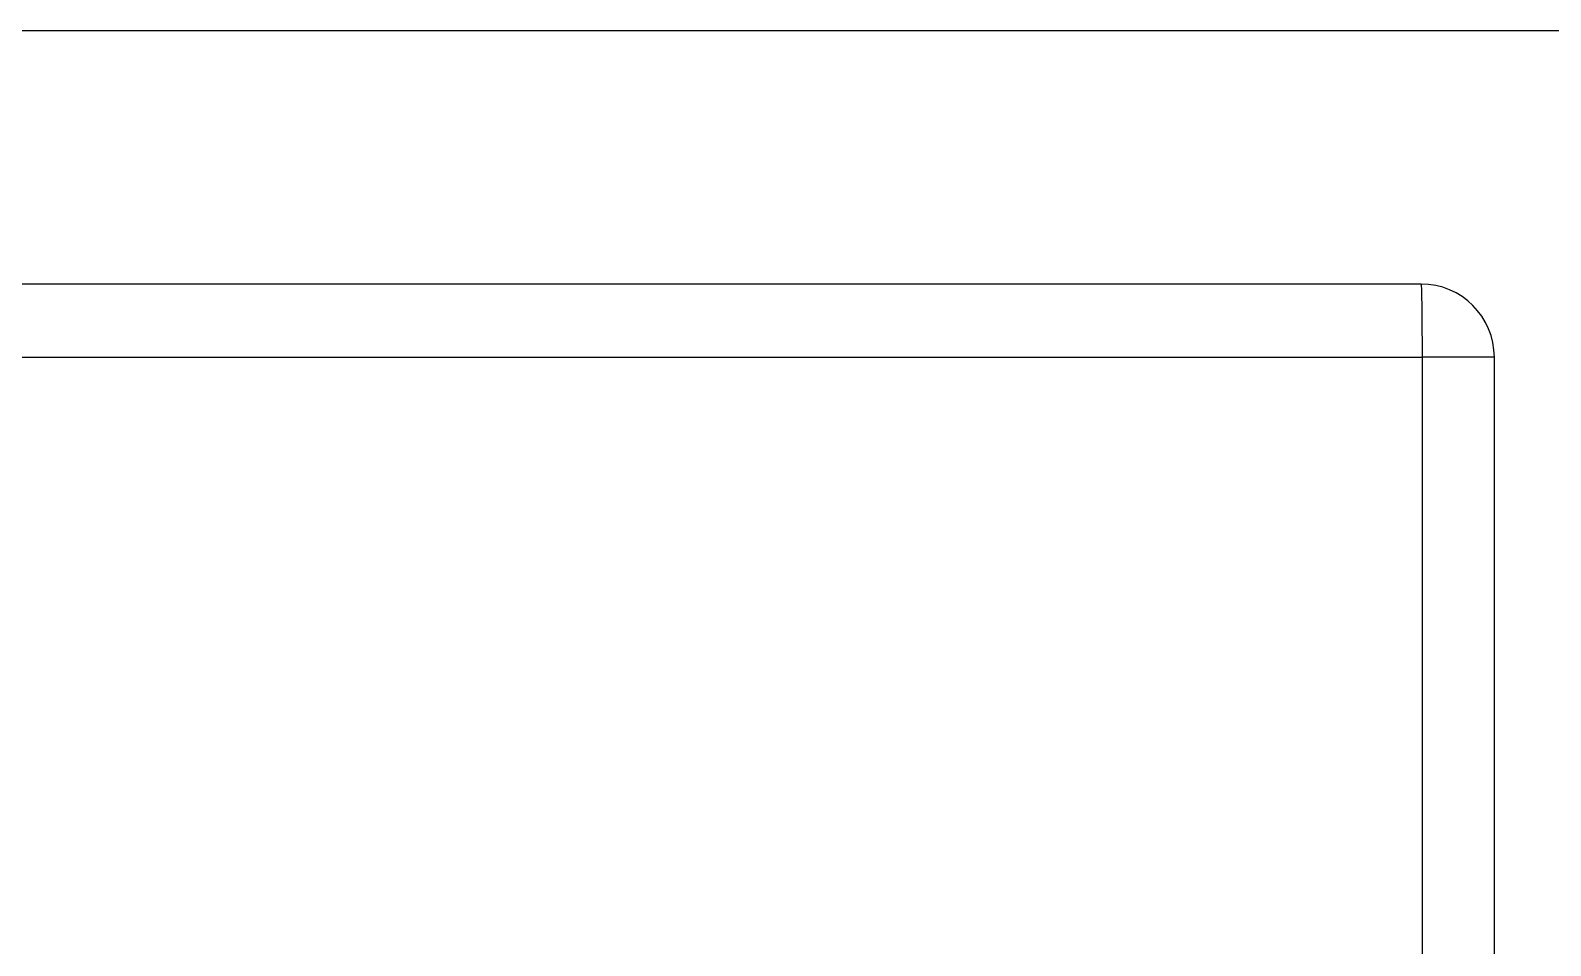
# Model space of a CAD drawing. Extents: x 2.75 to 8.34, y 2.35 to 7.17.
# Drawn here: x 2.9895 to 3.0706, y 6.3536 to 6.4024 of the extents above; entities that cross this region are included whole.
import ezdxf

# ---------------------------------------------------------------- set-up
doc = ezdxf.new("R2010")
doc.units = 0
doc.header["$LTSCALE"] = 0.5
doc.layers.add('TANGENT_LINES', color=7, linetype='CONTINUOUS')
doc.layers.add('VISIBLE', color=7, linetype='CONTINUOUS')

msp = doc.modelspace()

# ---------------------------------------------------------------- linework, layer by layer
at = {"layer": 'TANGENT_LINES'}
for p, q in [((2.927148, 6.384991), (3.063705, 6.384991)), ((3.063705, 6.384991), (3.063705, 6.285303)), ((3.06756, 6.384991), (3.063705, 6.384991))]:
    msp.add_line(p, q, dxfattribs=at)
msp.add_lwpolyline([(3.063654, 6.388897), (3.063664, 6.388822), (3.063674, 6.3886), (3.063682, 6.388239), (3.06369, 6.387753), (3.063697, 6.387161), (3.063701, 6.386486), (3.063704, 6.385753), (3.063705, 6.384991)], dxfattribs=at)
at = {"layer": 'VISIBLE'}
for p, q in [((2.947349, 6.402426), (3.439475, 6.402426)), ((3.063654, 6.388897), (2.925277, 6.388897)), ((3.06756, 6.285303), (3.06756, 6.384991))]:
    msp.add_line(p, q, dxfattribs=at)
msp.add_arc((3.063654, 6.384991), 0.003906, 0, 90, dxfattribs=at)

doc.saveas('drawing.dxf')
